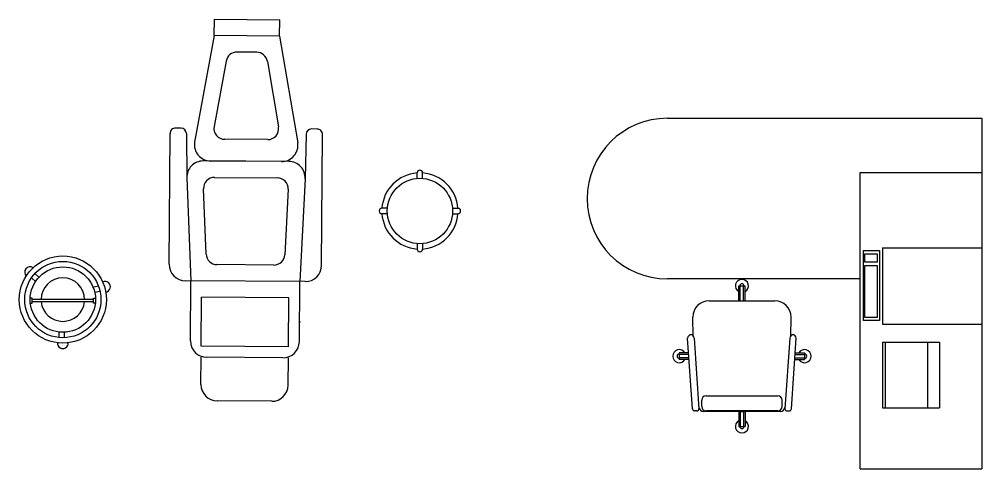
# Model space of a CAD drawing. Header units: millimetres. Extents: x -6176 to 11988, y -1403 to 10916.
# Drawn here: x 5739 to 11039, y -1043 to 1430 of the extents above; entities that cross this region are included whole.
import ezdxf

# ---------------------------------------------------------------- set-up
doc = ezdxf.new("R2010")
doc.units = ezdxf.units.MM

# ---------------------------------------------------------------- blocks, each defined once
blk = doc.blocks.new('475')
at = {"color": 0}
for p, q in [((-180.6, -88.8), (-180, 1.2)), ((-180, 1.2), (180, -1.2)), ((179.4, -91.2), (180, -1.2)), ((-180.6, -88.8), (-288.6, -674.4)), ((179.4, -91.2), (-180.6, -88.8)), ((179.4, -91.2), (279.5, -678.2)), ((53.1, -180.4), (-55.5, -179.6)), ((-114.9, -228.7), (-181.2, -588.3)), ((111.8, -230.3), (173.3, -590.7)), ((-429.1, -1347.1), (-424.2, -627.1)), ((-363.6, -597.6), (-394, -597.4)), ((-333.8, -627.3), (-331.6, -871.9)), ((325.3, -631.7), (319.8, -876.3)), ((385.9, -602.6), (355.5, -602.4)), ((410.9, -1352.8), (415.7, -632.8)), ((113.7, -660.8), (-122.6, -659.2)), ((230.5, -781.6), (-241.1, -778.4)), ((189.8, -781.3), (-200.4, -778.7)), ((-331.6, -871.9), (-309.7, -1437.9)), ((-178.9, -868.8), (167.1, -871.1)), ((319.8, -876.3), (290.3, -1442)), ((-225.3, -1291.2), (-239.3, -931.1)), ((226.7, -934.3), (207.9, -1294.2)), ((147.5, -1351), (-165.8, -1348.9)), ((320.3, -1442.2), (-339.7, -1437.7)), ((-311.9, -1767.9), (-309.7, -1437.9)), ((288, -1772), (290.3, -1442)), ((-252.1, -1798.3), (-250.3, -1528.3)), ((229.7, -1531.6), (-250.3, -1528.3)), ((227.8, -1801.6), (229.7, -1531.6)), ((289.9, -1661.1), (287.8, -1672.9)), ((227.8, -1801.6), (-252.1, -1798.3)), ((-253.6, -2008.3), (-252.6, -1858.3)), ((197.4, -1861.4), (-222.6, -1858.5)), ((226.4, -2011.6), (227.4, -1861.6)), ((135.8, -2101), (-164.2, -2098.9))]:
    blk.add_line(p, q, dxfattribs=at)
for centre, radius, start, end in [((-55.9, -239.6), 60, 89.6131, 169.5501), ((52.7, -240.4), 60, 9.6762, 89.6131), ((-394.2, -627.4), 30, 89.6131, 179.6131), ((-363.8, -627.6), 30, 0.5071, 89.6131), ((-122.2, -599.2), 60, 169.5501, 269.6131), ((114.1, -600.8), 60, 269.6131, 9.6762), ((355.3, -632.4), 30, 89.6131, 178.7192), ((385.7, -632.6), 30, 359.6131, 89.6131), ((-199.7, -688.7), 90, 170.867, 269.6131), ((190.4, -691.3), 90, 269.6131, 8.3593), ((-241.7, -868.4), 90, 89.6131, 182.2157), ((229.9, -871.6), 90, 357.0106, 89.6131), ((-179.3, -928.8), 60, 89.6131, 182.2157), ((166.7, -931.1), 60, 357.0106, 89.6131), ((-165.4, -1288.9), 60, 182.2157, 269.6131), ((147.9, -1291), 60, 269.6131, 357.0106), ((-339.1, -1347.7), 90, 179.6131, 269.6131), ((320.9, -1352.2), 90, 269.6131, 359.6131), ((-221.9, -1768.5), 90, 179.6131, 269.6131), ((198, -1771.4), 90, 269.6131, 359.6131), ((-163.6, -2008.9), 90, 179.6131, 269.6131), ((136.4, -2011), 90, 269.6131, 359.6131)]:
    blk.add_arc(centre, radius, start, end, dxfattribs=at)

msp = doc.modelspace()

# ---------------------------------------------------------------- linework, layer by layer
at = {"color": 0}
for p, q in [((9307.6, 885), (11039, 885)), ((9858.4, 885), (9881.2, 885)), ((7930, 554.4), (7930, 585)), ((7960, 554.4), (7960, 585)), ((10368.7, -1043.2), (10368.7, 587.5)), ((10368.7, 587.5), (11039, 587.5)), ((10368.7, 587.5), (11039, 587.5)), ((7765.6, 390), (7735, 390)), ((8124.3, 390), (8155, 390)), ((7765.6, 360), (7735, 360)), ((8124.3, 360), (8155, 360)), ((7930, 195.6), (7930, 165)), ((7960, 195.6), (7960, 165)), ((10491.6, 171.6), (11039, 171.6)), ((10491.6, 171.6), (10491.6, -248.4)), ((10388.7, -226.9), (10388.7, 156.8)), ((10388.7, 156.8), (10475.1, 156.8)), ((10395.8, 138.6), (10463.3, 138.6)), ((10395.8, 94), (10395.8, 138.6)), ((10463.3, 138.6), (10463.3, 94)), ((10475.1, 156.8), (10475.1, -226.9)), ((10463.3, 94), (10395.8, 94)), ((10395.8, 74.4), (10463.3, 74.4)), ((10395.8, -210.5), (10395.8, 74.4)), ((10463.3, 74.4), (10463.3, -210.5)), ((5806.3, 6.9), (5829.3, -14.8)), ((5826.8, 28.7), (5846.6, 10.1)), ((10368.7, 1.4), (9307.6, 1.4)), ((6174.8, -38.4), (6142.4, -46.6)), ((9700.4, -0.9), (9736.4, -0.9)), ((9700.4, -37.2), (9736.4, -37.2)), ((9700.4, -119), (9700.4, -37.2)), ((9709.2, -119), (9709.2, -37.2)), ((9727.6, -119), (9727.6, -37.2)), ((9736.4, -119), (9736.4, -37.2)), ((5809, -105.4), (5799.5, -105.4)), ((5809, -132.5), (5809, -105.4)), ((6148.3, -132.5), (6148.3, -105.4)), ((6148.3, -105.4), (6157.8, -105.4)), ((6182.1, -67.5), (6154.5, -74.4)), ((5799.7, -132.5), (5809, -132.5)), ((6148.3, -112.4), (5809, -112.4)), ((6148.3, -124.4), (5809, -124.4)), ((6157.8, -132.5), (6148.3, -132.5)), ((9537.9, -119), (9898.9, -119)), ((9700.4, -119), (9736.4, -119)), ((9450.2, -315.9), (9447.9, -209)), ((9986.7, -315.9), (9988.9, -209)), ((10463.3, -210.5), (10395.8, -210.5)), ((10475.1, -226.9), (10388.7, -226.9)), ((10491.6, -248.4), (11039, -248.4)), ((5957.7, -320.5), (5957.7, -288.1)), ((5987.7, -320.5), (5987.7, -292.2)), ((9438.6, -305.8), (9436, -305.8)), ((9998.2, -305.8), (10000.8, -305.8)), ((9446, -712.8), (9419.4, -325)), ((9455.2, -325), (9481.8, -712.8)), ((9981.6, -325), (9955, -712.8)), ((9990.8, -712.8), (10017.4, -325)), ((10493, -346.8), (10493, -708.3)), ((10493, -346.8), (10806.2, -346.8)), ((10507.4, -346.8), (10507.4, -708.3)), ((10740.6, -346.8), (10740.6, -708.3)), ((10806.2, -346.8), (10806.2, -708.3)), ((9373.4, -405.8), (9373.4, -441.8)), ((9424.9, -405.8), (9373.4, -405.8)), ((9425.5, -414.6), (9373.4, -414.6)), ((10011.3, -414.6), (10063.4, -414.6)), ((10011.9, -405.8), (10063.4, -405.8)), ((10063.4, -405.8), (10063.4, -441.8)), ((9426.8, -433), (9373.4, -433)), ((9427.4, -441.8), (9373.4, -441.8)), ((10009.4, -441.8), (10063.4, -441.8)), ((10010, -433), (10063.4, -433)), ((9496.6, -700.6), (9496.6, -666.2)), ((9520.6, -642.2), (9916.2, -642.2)), ((9940.2, -700.6), (9940.2, -666.2)), ((9469.8, -724.8), (9458, -724.8)), ((9931, -728.6), (9505.9, -728.6)), ((9916.2, -724.6), (9520.6, -724.6)), ((9700.4, -728.6), (9700.4, -810.4)), ((9700.4, -728.6), (9736.4, -728.6)), ((9709.2, -728.6), (9709.2, -810.4)), ((9727.6, -728.6), (9727.6, -810.4)), ((9736.4, -728.6), (9736.4, -810.4)), ((9967, -724.8), (9978.8, -724.8)), ((10493, -708.3), (10806.2, -708.3)), ((9700.4, -810.4), (9736.4, -810.4))]:
    msp.add_line(p, q, dxfattribs=at)
for points in [[(11039, 885), (11039, -1043.2)], [(10368.7, -1043.2), (11039, -1043.2)]]:
    msp.add_lwpolyline(points, dxfattribs=at)
for centre, radius in [((7945, 375), 180), ((5978.6, -112.4), 240), ((5978.6, -112.4), 210), ((5978.6, -112.4), 180)]:
    msp.add_circle(centre, radius, dxfattribs=at)
for centre, radius, start, end in [((9307.6, 443.2), 441.8, 90, 270), ((7945, 375), 210, 94.096, 175.904), ((7945, 584.5), 15, 0, 180), ((7945, 375), 210, 4.096, 85.904), ((7735.5, 375), 15, 90, 270), ((8154.4, 375), 15, 270, 90), ((7945, 375), 210, 184.096, 265.904), ((7945, 375), 210, 274.096, 355.904), ((7945, 165.5), 15, 180, 0), ((5798.6, 37.6), 30, 57.5506, 222.8383), ((5978.6, -112.4), 120, 0, 180), ((6210.5, -41.8), 30, 278.8001, 115.0838), ((9718.4, -37.2), 36, 300, 240), ((9718.4, -37.2), 12.2, 0, 180), ((5978.6, -112.4), 120, 185.7392, 354.2608), ((9537.9, -209), 90, 90, 180), ((9898.9, -209), 90, 0, 90), ((9438.6, -325), 19.2, 90, 180), ((9436, -325), 19.2, 0, 90), ((10000.8, -325), 19.2, 90, 180), ((9998.2, -325), 19.2, 0, 90), ((5978.6, -352.4), 30, 176.4167, 3.5833), ((9373.4, -423.8), 36, 30, 330), ((9373.4, -423.8), 12.2, 90, 270), ((10063.4, -423.8), 36, 210, 150), ((10063.4, -423.8), 12.2, 270, 90), ((9520.6, -666.2), 24, 90, 180), ((9916.2, -666.2), 24, 0, 90), ((9458, -712.8), 12, 180, 270), ((9469.8, -712.8), 12, 270, 0), ((9507.2, -702.8), 25.8, 186.4433, 266.9225), ((9520.6, -700.6), 24, 180, 270), ((9916.2, -700.6), 24, 270, 0), ((9929.6, -702.8), 25.8, 273.0775, 353.5567), ((9967, -712.8), 12, 180, 270), ((9978.8, -712.8), 12, 270, 0), ((9718.4, -810.4), 36, 120, 60), ((9718.4, -810.4), 12.2, 180, 0)]:
    msp.add_arc(centre, radius, start, end, dxfattribs=at)

# ---------------------------------------------------------------- block references
msp.add_blockref('475', (6993, 1428.7), dxfattribs=at)

doc.saveas('drawing.dxf')
